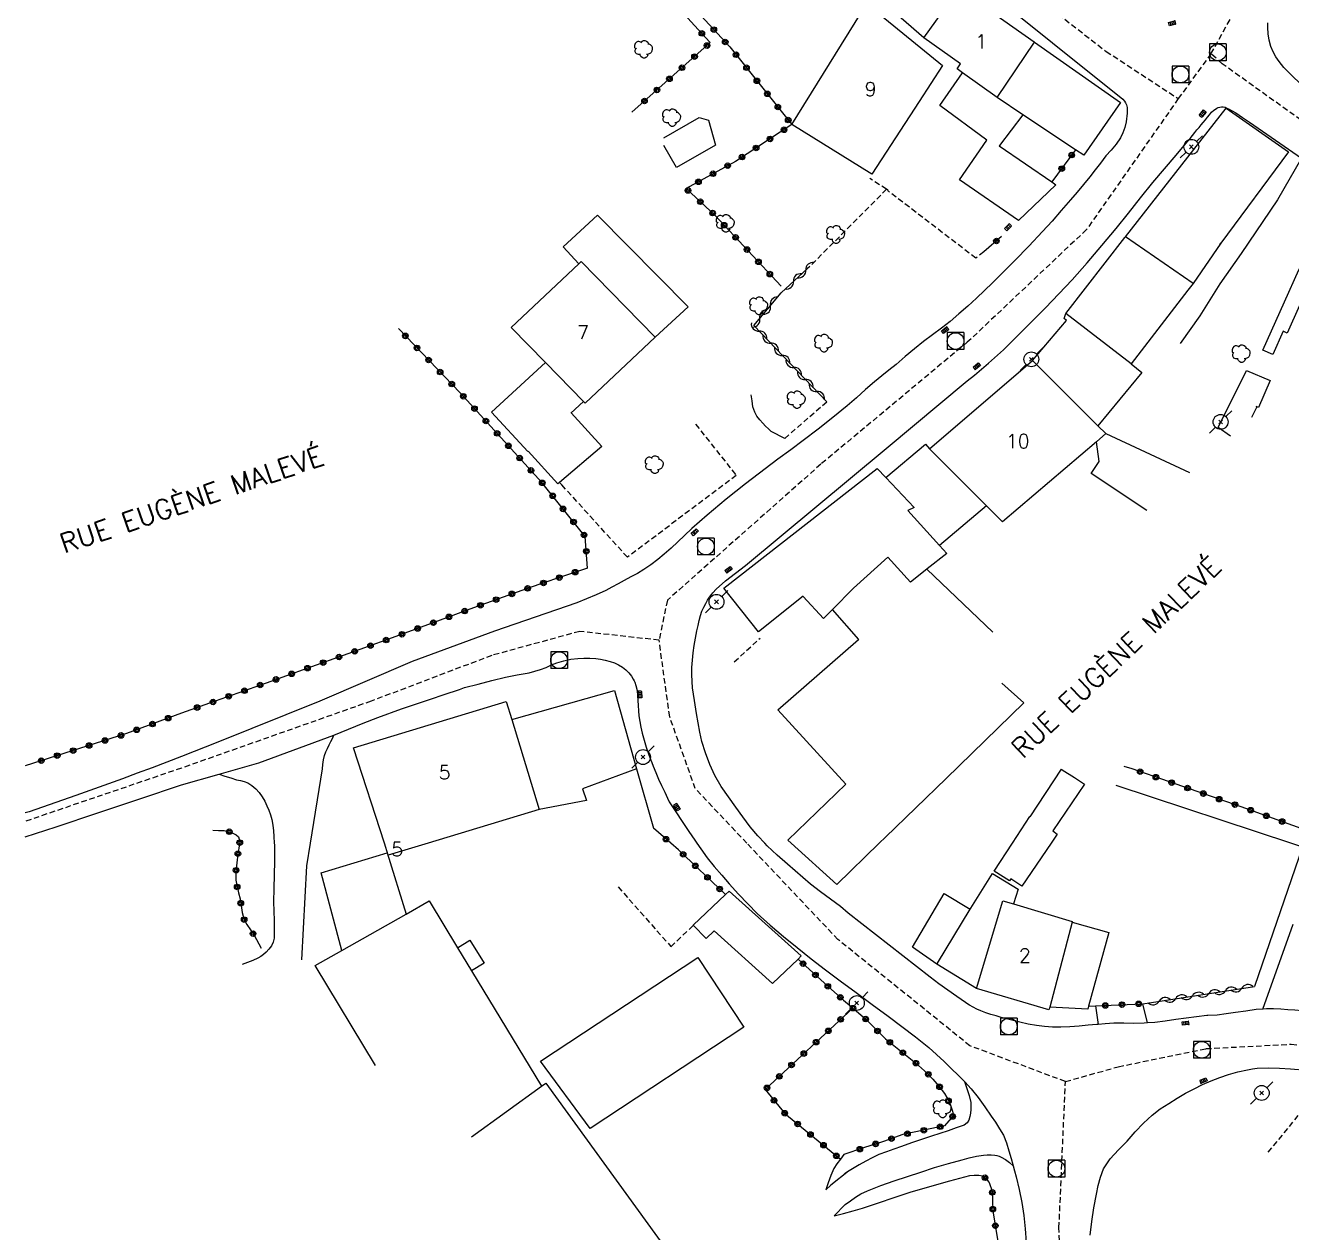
# Model space of a CAD drawing. Header units: millimetres. Extents: x 194000 to 195000, y 155999 to 157001.
# Drawn here: x 194000 to 194113.6, y 156136.1 to 156244.3 of the extents above; entities that cross this region are included whole.
import ezdxf
from ezdxf.enums import TextEntityAlignment as Align

# ---------------------------------------------------------------- set-up
doc = ezdxf.new("R2010")
doc.units = ezdxf.units.MM
doc.linetypes.add('DASHED', pattern=[0.75, 0.5, -0.25])
doc.layers.get('0').update_dxf_attribs({"linetype": 'CONTINUOUS'})
for name, color, linetype in [('W0001', 6, 'DASHED'), ('W0008', 7, 'CONTINUOUS'), ('W0014', 7, 'CONTINUOUS'), ('W0017', 7, 'CONTINUOUS'), ('W0101', 7, 'CONTINUOUS'), ('W0104', 1, 'CONTINUOUS'), ('W0112', 1, 'DASHED'), ('W0211', 2, 'CONTINUOUS'), ('W0214', 2, 'CONTINUOUS'), ('W0300', 7, 'CONTINUOUS'), ('W0303', 7, 'CONTINUOUS'), ('W0310', 3, 'CONTINUOUS'), ('W0322', 7, 'CONTINUOUS'), ('W0323', 7, 'CONTINUOUS'), ('W0401', 7, 'CONTINUOUS'), ('W0420', 7, 'CONTINUOUS'), ('W0473', 7, 'CONTINUOUS'), ('W0989', 7, 'CONTINUOUS'), ('W0991', 7, 'CONTINUOUS'), ('W1102', 7, 'CONTINUOUS')]:
    doc.layers.add(name, color=color, linetype=linetype)
doc.styles.get("Standard").update_dxf_attribs({"font": 'romans.shx', "width": 0.85})

# ---------------------------------------------------------------- blocks, each defined once
blk = doc.blocks.new('T300')
for p, q in [((-0.8, 0.51), (-0.86, 0.34)), ((-0.86, 0.34), (-0.86, 0.17)), ((-0.86, 0.17), (-0.74, 0.06)), ((-0.69, 0.63), (-0.8, 0.51)), ((-0.8, -0.06), (-0.74, 0.06)), ((-0.74, 0.06), (-0.69, 0.11)), ((-0.57, 0.69), (-0.69, 0.63)), ((-0.46, 0.69), (-0.57, 0.69)), ((-0.29, 0.63), (-0.46, 0.69)), ((-0.29, 0.63), (-0.17, 0.74)), ((-0.23, 0.57), (-0.29, 0.63)), ((-0.17, 0.74), (-0.06, 0.8)), ((-0.06, 0.8), (0.06, 0.8)), ((0.06, 0.8), (0.23, 0.74)), ((0.23, 0.74), (0.34, 0.63)), ((0.34, 0.63), (0.4, 0.51)), ((0.46, 0.46), (0.34, 0.46)), ((0.4, 0.51), (0.4, 0.46)), ((0.57, 0.4), (0.46, 0.46)), ((0.57, 0.4), (0.69, 0.29)), ((0.69, 0.29), (0.74, 0.17)), ((0.74, 0.06), (0.69, -0.17)), ((0.74, 0.17), (0.74, 0.06)), ((-0.8, -0.17), (-0.8, -0.06)), ((-0.8, -0.23), (-0.8, -0.17)), ((-0.74, -0.34), (-0.8, -0.23)), ((-0.69, -0.4), (-0.74, -0.34)), ((-0.51, -0.46), (-0.69, -0.4)), ((-0.4, -0.46), (-0.51, -0.46)), ((-0.4, -0.46), (-0.34, -0.46)), ((-0.34, -0.46), (-0.34, -0.4)), ((-0.34, -0.51), (-0.34, -0.46)), ((-0.29, -0.63), (-0.34, -0.51)), ((-0.17, -0.74), (-0.29, -0.63)), ((-0.06, -0.8), (-0.17, -0.74)), ((0.06, -0.8), (-0.06, -0.8)), ((0.17, -0.74), (0.06, -0.8)), ((0.23, -0.69), (0.17, -0.74)), ((0.29, -0.46), (0.23, -0.46)), ((0.29, -0.63), (0.23, -0.69)), ((0.46, -0.4), (0.29, -0.46)), ((0.34, -0.51), (0.29, -0.63)), ((0.34, -0.51), (0.34, -0.46)), ((0.57, -0.34), (0.46, -0.4)), ((0.63, -0.29), (0.57, -0.34)), ((0.69, -0.17), (0.63, -0.29))]:
    blk.add_line(p, q)
blk = doc.blocks.new('T473')
for p, q in [((-0.166667, 0.166667), (0.166667, -0.166667)), ((-0.166667, -0.166667), (0.166667, 0.166667)), ((0.500001, 0.500001), (1.000002, 1.000002)), ((-1.000002, -1.000002), (-0.500001, -0.500001))]:
    blk.add_line(p, q)
blk.add_ellipse((0, 0), major_axis=(0.471405, 0.471405), ratio=1, start_param=5.4977871438, end_param=11.780972451)
blk = doc.blocks.new('T420')
for p, q in [((0.75, 0.75), (-0.75, 0.75)), ((-0.75, 0.75), (-0.75, -0.75)), ((0.75, 0.75), (0.75, -0.75)), ((0.75, -0.75), (-0.75, -0.75))]:
    blk.add_line(p, q)
blk.add_ellipse((0, 0), major_axis=(-0.53, 0.53), ratio=1, start_param=3.926991, end_param=10.210176)
blk = doc.blocks.new('T401')
for p, q in [((-0.3, 0.3), (0, 0.3)), ((-0.3, -0.25), (-0.3, 0.3)), ((-0.3, 0.15), (0, 0.15)), ((-0.3, 0), (0, 0)), ((0, 0.3), (0, -0.25)), ((-0.3, -0.15), (0, -0.15)), ((-0.3, -0.25), (-0.3, -0.3)), ((-0.3, -0.3), (0, -0.3)), ((0, -0.3), (0, -0.25))]:
    blk.add_line(p, q)
blk = doc.blocks.new('t323o')
at = {"color": 0, "linetype": 'Continuous'}
for radius in [0.25, 0.15]:
    blk.add_circle((0, 0), radius, dxfattribs=at)
blk = doc.blocks.new('t310o')
at = {"color": 0, "linetype": 'Continuous'}
for centre, start, end in [((-0.5, 0.38), 216.8699, 323.1304), ((0.5, -0.37), 36.8699, 143.1303)]:
    blk.add_arc(centre, 0.625, start, end, dxfattribs=at)
blk = doc.blocks.new('t322o')
at = {"color": 0, "linetype": 'Continuous'}
for radius in [0.25, 0.15]:
    blk.add_circle((0, 0), radius, dxfattribs=at)

msp = doc.modelspace()

# ---------------------------------------------------------------- linework, layer by layer
at = {"layer": 'W0001'}
for points in [[(194021.01, 156365.52), (194020.35, 156362.06), (194022.81, 156350.9), (194027.01, 156335.43), (194030.83, 156322.14), (194034.38, 156309.88), (194038.14, 156300.55), (194043.2, 156292.06), (194054.34, 156279.97), (194066.5, 156268.47), (194082.54, 156253.13), (194096.92, 156241.99), (194103.39, 156237.75)], [(194106.32, 156241.78), (194108.34, 156245.4), (194114.25, 156256.45), (194122.99, 156273.07), (194127.87, 156282.46), (194138.67, 156301.85), (194147.39, 156318.11), (194154.8, 156330.7), (194158.92, 156341.14), (194161.85, 156346.82), (194165.23, 156355.08)], [(194106.32, 156241.78), (194103.39, 156237.75)], [(194149.47, 156213), (194139.92, 156219.13), (194125.38, 156227.98), (194107.33, 156240.87), (194106.32, 156241.78)], [(194103.39, 156237.75), (194095.16, 156226.01), (194084.47, 156215.91), (194071.33, 156204.97), (194057.57, 156192.78), (194056.83, 156189.2)], [(194056.83, 156189.2), (194049.71, 156189.99), (194041.83, 156187.83), (194031.01, 156183.73), (194014, 156177.73)], [(194064.7, 156171), (194060.08, 156175.89), (194057.78, 156182.34), (194056.83, 156189.2)], [(194014, 156177.73), (194000, 156172.96)], [(194093.27, 156149.63), (194084.71, 156152.83), (194072.86, 156162.37), (194064.7, 156171)], [(194093.27, 156149.63), (194098.01, 156150.96), (194105.87, 156152.58), (194113.51, 156152.98), (194128.87, 156151.52), (194140.27, 156151.05), (194149.58, 156153), (194156.36, 156155.97), (194161.4, 156159.36), (194167.26, 156163.93), (194167.28, 156164.01)], [(194093.47, 156119.17), (194093.28, 156122.61), (194092.69, 156136.51), (194093.27, 156149.63)]]:
    msp.add_lwpolyline(points, dxfattribs=at)
at = {"layer": 'W0008'}
for points in [[(194079.49, 156252.89), (194098.43, 156237.69)], [(194087.05, 156221.56), (194086.74, 156221.25), (194086.02, 156220.56), (194085.29, 156219.87), (194084.51, 156219.16), (194083.72, 156218.46), (194082.92, 156217.78), (194082.14, 156217.17), (194081.34, 156216.59), (194080.55, 156215.99), (194079.72, 156215.31), (194078.9, 156214.62), (194078.09, 156213.93), (194077.44, 156213.41), (194076.8, 156212.89), (194076.16, 156212.37), (194075.34, 156211.66), (194074.52, 156210.93), (194073.7, 156210.22), (194072.4, 156209.16), (194071.09, 156208.13), (194069.76, 156207.11), (194068.63, 156206.26), (194067.49, 156205.42), (194066.35, 156204.57), (194064.59, 156203.22), (194062.84, 156201.84), (194061.13, 156200.41), (194060.45, 156199.81), (194059.78, 156199.2), (194059.11, 156198.59), (194058.51, 156198.03), (194057.92, 156197.46), (194057.3, 156196.92), (194056.71, 156196.44), (194056.1, 156195.97), (194055.47, 156195.54), (194054.89, 156195.19), (194054.3, 156194.87), (194053.7, 156194.55), (194053.15, 156194.24), (194052.6, 156193.94), (194052.05, 156193.65), (194051.2, 156193.27), (194050.33, 156192.92), (194049.46, 156192.56), (194042.08, 156190), (194034.68, 156187.28), (194026.4, 156183.73), (194017.27, 156180.05), (194014, 156178.78)], [(194066.31, 156171), (194065.68, 156171.65), (194065, 156172.48), (194064.35, 156173.35), (194063.72, 156174.23), (194063.05, 156175.15), (194062.41, 156176.09), (194061.83, 156177.07), (194061.38, 156178.06), (194060.99, 156179.09), (194060.67, 156180.13), (194060.47, 156180.96), (194060.32, 156181.8), (194060.18, 156182.64), (194060, 156183.79), (194059.84, 156184.94), (194059.77, 156186.09), (194059.78, 156186.75), (194059.82, 156187.4), (194059.88, 156188.06), (194059.98, 156188.72), (194060.1, 156189.39), (194060.23, 156190.05), (194060.32, 156190.51), (194060.41, 156190.97), (194060.53, 156191.42), (194060.67, 156191.79), (194060.83, 156192.15), (194061.01, 156192.5), (194061.18, 156192.78), (194061.36, 156193.05), (194061.55, 156193.33)], [(194039.39, 156184.95), (194040.61, 156185.26), (194041.83, 156185.58), (194043.06, 156185.88), (194044.11, 156186.09), (194045.17, 156186.28), (194046.2, 156186.56), (194046.69, 156186.76), (194047.17, 156186.98), (194047.67, 156187.17), (194048.28, 156187.35), (194048.91, 156187.49), (194049.54, 156187.57), (194050.07, 156187.6), (194050.61, 156187.59), (194051.15, 156187.55), (194051.58, 156187.49), (194052.01, 156187.42), (194052.43, 156187.3), (194052.82, 156187.16), (194053.2, 156186.98), (194053.55, 156186.77), (194053.85, 156186.54), (194054.12, 156186.27), (194054.35, 156185.98), (194054.51, 156185.71), (194054.59, 156185.55)], [(194027.67, 156180.67), (194028.98, 156181.21), (194030.3, 156181.75), (194031.61, 156182.27), (194033.73, 156183.04), (194035.87, 156183.77), (194038.01, 156184.48), (194038.47, 156184.64), (194038.93, 156184.79), (194039.39, 156184.95)], [(194014, 156176.24), (194017.37, 156177.19), (194020.94, 156178.2), (194027.67, 156180.67)], [(194014, 156178.78), (194012.69, 156178.27), (194011.37, 156177.76), (194010.04, 156177.27), (194008.72, 156176.78), (194004.53, 156175.28), (194000.33, 156173.82), (194000, 156173.71)], [(194056.17, 156178.22), (194056.3, 156177.9), (194056.53, 156177.35), (194056.79, 156176.75), (194057.06, 156176.16), (194057.34, 156175.57), (194057.58, 156175.05), (194057.74, 156174.7)], [(194000, 156171.56), (194002.76, 156172.48), (194006.51, 156173.73), (194010.26, 156174.98), (194014, 156176.24)], [(194057.74, 156174.7), (194058.32, 156173.82), (194058.91, 156172.94), (194059.5, 156172.06), (194060.03, 156171.26), (194060.21, 156171)], [(194060.21, 156171), (194060.58, 156170.48), (194061.14, 156169.7), (194061.78, 156168.9), (194062.45, 156168.12), (194063.12, 156167.35), (194063.94, 156166.44), (194064.78, 156165.56), (194065.64, 156164.7), (194066.79, 156163.64), (194067.98, 156162.63), (194069.2, 156161.64), (194070.47, 156160.64), (194071.76, 156159.65), (194073.06, 156158.67), (194074.49, 156157.61), (194075.94, 156156.55), (194077.37, 156155.48), (194078.6, 156154.56), (194079.82, 156153.64), (194081.01, 156152.67), (194081.7, 156152.05), (194082.39, 156151.42), (194083.06, 156150.78), (194083.66, 156150.19), (194084.23, 156149.62), (194084.25, 156149.59), (194084.82, 156148.97), (194085.45, 156148.19), (194086.03, 156147.37), (194086.6, 156146.54), (194086.99, 156145.98), (194087.37, 156145.4), (194087.7, 156144.81), (194087.97, 156144.13), (194088.19, 156143.43), (194088.39, 156142.73), (194088.56, 156142.18), (194088.59, 156142.07), (194088.71, 156141.64), (194088.85, 156141.09), (194089.12, 156139.94), (194089.36, 156138.79), (194089.54, 156137.62), (194089.67, 156136.43), (194089.76, 156135.24)], [(194081.13, 156158.98), (194073.79, 156164.74), (194073.1, 156165.31), (194072.2, 156165.98), (194071.3, 156166.64), (194070.42, 156167.33), (194069.71, 156167.91), (194069.02, 156168.51), (194068.34, 156169.12), (194067.42, 156169.94), (194066.53, 156170.77), (194066.31, 156171)], [(194084.44, 156156.63), (194084.3, 156156.72), (194083.92, 156156.99), (194083.54, 156157.25), (194082.73, 156157.82), (194081.93, 156158.4), (194081.13, 156158.98)], [(194095.49, 156135.87), (194095.64, 156137.09), (194095.81, 156138.32), (194096.04, 156139.52), (194096.2, 156140.3), (194096.4, 156141.06), (194096.68, 156141.79), (194097.27, 156142.69), (194098.03, 156143.51), (194098.81, 156144.3), (194099.53, 156145.11), (194100.26, 156145.9), (194101.05, 156146.63), (194101.77, 156147.17), (194102.53, 156147.67), (194103.3, 156148.14), (194104.04, 156148.58), (194104.8, 156148.99), (194105.57, 156149.37), (194106.33, 156149.7), (194107.11, 156150), (194107.89, 156150.26), (194108.74, 156150.49), (194109.6, 156150.69), (194110.05, 156150.76)]]:
    msp.add_lwpolyline(points, dxfattribs=at)
at = {"layer": 'W0014'}
for points in [[(194127.04, 156230.03), (194123.74, 156232.17), (194122.69, 156232.86), (194121.63, 156233.54), (194120.59, 156234.25), (194119.58, 156234.96), (194118.58, 156235.68), (194117.6, 156236.43), (194116.77, 156237.08), (194115.96, 156237.75), (194115.15, 156238.42), (194115, 156238.53), (194114.4, 156239.05), (194113.82, 156239.59), (194113.32, 156240.06), (194112.84, 156240.55), (194112.42, 156241.08), (194112.14, 156241.51), (194111.9, 156241.96), (194111.7, 156242.42), (194111.54, 156242.98), (194111.45, 156243.56), (194111.41, 156244.14), (194111.41, 156244.56)], [(194098.43, 156237.69), (194098.55, 156237.52), (194098.66, 156237.36), (194098.74, 156237.19), (194098.79, 156236.95), (194098.79, 156236.7), (194098.79, 156236.45), (194098.77, 156236.19), (194098.74, 156235.93), (194098.7, 156235.67), (194098.58, 156235.17), (194098.42, 156234.69), (194098.2, 156234.23), (194097.82, 156233.66), (194097.36, 156233.13), (194096.9, 156232.61), (194096.41, 156231.98), (194095.93, 156231.36), (194095.45, 156230.74), (194094.88, 156230.05), (194094.31, 156229.37), (194093.73, 156228.69), (194092.9, 156227.73), (194092.07, 156226.78), (194091.22, 156225.84), (194089.99, 156224.52), (194088.74, 156223.23), (194087.46, 156221.96), (194087.05, 156221.56)], [(194064.58, 156195.89), (194077.2, 156206.38), (194084.45, 156212.44), (194085.1, 156212.97), (194085.74, 156213.5), (194086.38, 156214.04), (194087.7, 156215.24), (194088.98, 156216.49), (194090.25, 156217.76), (194091.48, 156218.99), (194092.68, 156220.24), (194093.86, 156221.52), (194095.21, 156223.03), (194096.53, 156224.57), (194097.83, 156226.12), (194098.93, 156227.48), (194100.01, 156228.86), (194101.1, 156230.23), (194102.14, 156231.46), (194103.19, 156232.68), (194104.22, 156233.91), (194104.44, 156234.18), (194104.65, 156234.44), (194104.87, 156234.71), (194105.06, 156234.94), (194105.25, 156235.16), (194105.44, 156235.39), (194105.63, 156235.62), (194105.82, 156235.86), (194106.01, 156236.09), (194106.19, 156236.31), (194106.38, 156236.53), (194106.59, 156236.73), (194106.71, 156236.82), (194106.83, 156236.9), (194106.97, 156236.96), (194107.12, 156237), (194107.27, 156237.03), (194107.42, 156237.02), (194107.59, 156236.98), (194107.74, 156236.9), (194107.9, 156236.83), (194108.55, 156236.47), (194109.16, 156236.06), (194109.78, 156235.65)], [(194109.78, 156235.65), (194114.43, 156232.41), (194115.88, 156231.4)], [(194061.55, 156193.33), (194061.64, 156193.43), (194061.96, 156193.76), (194062.8, 156194.51), (194063.69, 156195.2), (194064.58, 156195.89)], [(194054.59, 156185.55), (194054.65, 156185.43), (194054.76, 156185.14), (194054.86, 156184.7), (194054.89, 156184.24), (194054.92, 156183.78), (194054.95, 156183.33), (194054.97, 156182.88), (194055.01, 156182.43), (194055.09, 156181.91), (194055.19, 156181.39), (194055.31, 156180.87), (194055.48, 156180.24), (194055.67, 156179.62), (194055.87, 156179.01), (194056.08, 156178.45), (194056.17, 156178.22)], [(194054.79, 156177.68), (194056.32, 156172.35)], [(194105.95, 156155.55), (194105.02, 156155.42), (194104.09, 156155.3), (194103.16, 156155.18), (194102.22, 156155.05), (194101.27, 156154.93), (194100.62, 156154.88), (194100.32, 156154.85), (194099.41, 156154.84), (194098.51, 156154.86), (194097.6, 156154.86), (194096.84, 156154.81), (194096.2, 156154.75), (194096.08, 156154.74), (194095.31, 156154.67), (194094.49, 156154.6), (194093.67, 156154.53), (194092.85, 156154.5), (194092.12, 156154.52), (194091.39, 156154.58), (194090.67, 156154.66), (194089.92, 156154.78), (194089.18, 156154.94), (194088.45, 156155.12), (194087.98, 156155.24), (194087.52, 156155.38), (194087.07, 156155.51), (194086.59, 156155.65), (194086.12, 156155.8), (194085.67, 156155.98), (194085.33, 156156.13), (194085, 156156.3), (194084.68, 156156.48), (194084.44, 156156.63)], [(194119.72, 156155.41), (194118.8, 156155.51), (194117.87, 156155.6), (194116.94, 156155.7), (194116.34, 156155.77), (194115.73, 156155.85), (194115.12, 156155.91), (194114.48, 156155.97), (194113.84, 156156.02), (194113.2, 156156.07), (194112.57, 156156.11), (194111.94, 156156.14), (194111.31, 156156.14), (194110.96, 156156.12), (194110.37, 156156.08), (194109.44, 156155.95), (194108.51, 156155.83), (194107.68, 156155.7), (194106.86, 156155.57), (194106.03, 156155.54), (194106, 156155.54), (194105.98, 156155.54), (194105.95, 156155.55)], [(194110.05, 156150.76), (194110.47, 156150.82), (194111.46, 156150.86), (194112.46, 156150.83), (194113.46, 156150.77), (194114.92, 156150.66), (194116.39, 156150.5), (194117.85, 156150.34)]]:
    msp.add_lwpolyline(points, dxfattribs=at)
at = {"layer": 'W0017'}
for points in [[(194114.43, 156232.41), (194112.29, 156228.69), (194109.03, 156223.87), (194107.12, 156221.15), (194105.31, 156218.27), (194103.57, 156215.8)], [(194068.1, 156207.29), (194066.89, 156207.91), (194066.63, 156208.15), (194066.37, 156208.39), (194066.12, 156208.65), (194065.86, 156208.96), (194065.61, 156209.29), (194065.41, 156209.63), (194065.25, 156210.13), (194065.17, 156210.66), (194065.09, 156211.19)], [(194025.58, 156171), (194026.65, 156177.66), (194026.69, 156178.06), (194026.73, 156178.46), (194026.82, 156178.85), (194026.94, 156179.18), (194027.1, 156179.5), (194027.26, 156179.83), (194027.4, 156180.11), (194027.54, 156180.39), (194027.67, 156180.67)], [(194017.37, 156177.19), (194017.89, 156177.02), (194018.42, 156176.85), (194018.94, 156176.69), (194019.28, 156176.61), (194019.63, 156176.52), (194019.95, 156176.4), (194020.32, 156176.17), (194020.66, 156175.87), (194020.96, 156175.55), (194021.23, 156175.17), (194021.47, 156174.77), (194021.67, 156174.35), (194021.84, 156173.95), (194021.98, 156173.53), (194022.1, 156173.11), (194022.19, 156172.61), (194022.24, 156172.1), (194022.29, 156171.59), (194022.32, 156171)], [(194022.32, 156171), (194022.33, 156170.86), (194022.34, 156170.13), (194022.34, 156169.39), (194022.32, 156168.17), (194022.28, 156166.95), (194022.26, 156165.73), (194022.28, 156164.9), (194022.32, 156164.08), (194022.32, 156163.26), (194022.32, 156162.88), (194022.31, 156162.49), (194022.23, 156162.13), (194022.07, 156161.81), (194021.84, 156161.5), (194021.59, 156161.23), (194021.36, 156161.03), (194021.11, 156160.85), (194020.85, 156160.69), (194020.4, 156160.47), (194019.92, 156160.3), (194019.44, 156160.12)], [(194024.8, 156160.54), (194025.25, 156168.97), (194025.58, 156171)], [(194110.96, 156156.12), (194113.69, 156163.75)], [(194095.97, 156156.41), (194096.2, 156154.75)], [(194100.62, 156154.88), (194100.2, 156156.61)], [(194084.23, 156149.62), (194084.44, 156149), (194084.65, 156148.37), (194084.78, 156147.74), (194084.79, 156147.43), (194084.79, 156147.12), (194084.76, 156146.81), (194084.7, 156146.49), (194084.6, 156146.18), (194084.45, 156145.93), (194084.18, 156145.73), (194083.83, 156145.59), (194083.48, 156145.47), (194082.75, 156145.2), (194082.01, 156144.97), (194081.27, 156144.73), (194080.37, 156144.43), (194079.47, 156144.13), (194078.58, 156143.81), (194077.89, 156143.58), (194077.21, 156143.34), (194076.55, 156143.08), (194075.95, 156142.79), (194075.36, 156142.48), (194074.78, 156142.16), (194074.33, 156141.9), (194073.89, 156141.64), (194073.81, 156141.59), (194073.46, 156141.37)], [(194073.52, 156138.6), (194073.98, 156138.93), (194074.45, 156139.25), (194074.93, 156139.55), (194075.51, 156139.83), (194076.11, 156140.08), (194076.71, 156140.31), (194077.9, 156140.74), (194079.1, 156141.13), (194080.31, 156141.51), (194081.54, 156141.91), (194082.78, 156142.29), (194084.02, 156142.62), (194084.65, 156142.78), (194085.29, 156142.93), (194085.92, 156143.02), (194086.26, 156143.05), (194086.6, 156143.06), (194086.93, 156143.03), (194087.12, 156142.99), (194087.32, 156142.93), (194087.51, 156142.86), (194087.89, 156142.64), (194088.24, 156142.36), (194088.59, 156142.07)], [(194073.81, 156141.59), (194072.24, 156140.33), (194071.78, 156139.91)]]:
    msp.add_lwpolyline(points, dxfattribs=at)
at = {"layer": 'W0101'}
for points in [[(194087.14, 156237.86), (194084.03, 156240.07), (194083.55, 156240.41), (194083.87, 156240.86), (194080.58, 156243.21), (194083.94, 156247.91)], [(194083.94, 156247.91), (194086.64, 156245.53), (194090.47, 156242.84)], [(194087.14, 156237.86), (194090.49, 156242.82)], [(194090.32, 156214.28), (194096.18, 156208.43), (194096.89, 156207.72), (194096.04, 156206.99), (194087.63, 156199.8), (194086.19, 156201.23), (194081.08, 156206.34)], [(194081.08, 156206.34), (194090.32, 156214.28)], [(194032.2, 156171), (194029.42, 156179.54), (194043.13, 156183.7), (194043.62, 156182.1), (194046.07, 156174.02), (194036.12, 156171)], [(194036.12, 156171), (194032.55, 156169.92), (194032.2, 156171)], [(194085.29, 156157.97), (194087.64, 156165.84), (194088.6, 156165.55), (194093.88, 156163.98), (194093.86, 156163.91), (194091.86, 156156.31), (194091.79, 156156.05)], [(194091.79, 156156.05), (194085.29, 156157.97)]]:
    msp.add_lwpolyline(points, dxfattribs=at)
for points in [[(194068.74, 156235.42), (194074.95, 156245.44), (194075.45, 156246.24), (194082.24, 156240.73), (194080.16, 156237.49), (194080.16, 156237.48), (194075.92, 156230.97)], [(194056.49, 156216.36), (194050.21, 156210.46), (194050.05, 156210.61), (194046.64, 156214.09), (194043.56, 156217.24), (194049.63, 156222.95), (194049.84, 156223.14)]]:
    msp.add_lwpolyline(points, close=True, dxfattribs=at)
at = {"layer": 'W0104'}
for points in [[(194080.58, 156243.21), (194076.95, 156246.33), (194080.49, 156250.87), (194083.94, 156247.91)], [(194090.47, 156242.84), (194090.49, 156242.82), (194098.21, 156237.41), (194094.91, 156232.67)], [(194089.45, 156236.31), (194087.37, 156233.54), (194087.34, 156233.52), (194092.05, 156230.28), (194092.42, 156230.02), (194089.07, 156226.83), (194083.76, 156230.48), (194086.21, 156234.04), (194082.02, 156237.15), (194084.03, 156240.07)], [(194094.91, 156232.67), (194094.18, 156233.15), (194089.45, 156236.31), (194087.14, 156237.86), (194087.14, 156237.86)], [(194093.29, 156218.49), (194098.6, 156225.29), (194098.6, 156225.29), (194098.66, 156225.37), (194107.67, 156236.91), (194113.28, 156232.99)], [(194057.25, 156234.23), (194060.43, 156236.07), (194061.25, 156235.81), (194061.88, 156233.59), (194058.4, 156231.58), (194057.26, 156233.55)], [(194113.28, 156232.99), (194107.2, 156224.8), (194107.12, 156224.68), (194107.2, 156224.8), (194104.73, 156221.18), (194104.72, 156221.19), (194104.25, 156220.58), (194099.17, 156213.97), (194093.29, 156218.49)], [(194049.63, 156222.95), (194048.23, 156224.46), (194051.3, 156227.29), (194059.43, 156219.08), (194056.49, 156216.36)], [(194090.32, 156214.28), (194093.35, 156217.86), (194093.14, 156218.04), (194093.29, 156218.49)], [(194050.05, 156210.61), (194048.91, 156209.56), (194048.94, 156209.58), (194051.71, 156206.57), (194047.9, 156203.35), (194047.76, 156203.23), (194045.09, 156206.14), (194045.05, 156206.11), (194041.79, 156209.64), (194046.28, 156213.78)], [(194046.28, 156213.78), (194046.64, 156214.09)], [(194099.17, 156213.97), (194100.11, 156213.19), (194096.18, 156208.43)], [(194108.07, 156207.48), (194106.96, 156208.27), (194109.51, 156213.39)], [(194109.51, 156213.39), (194111.62, 156212.48), (194110.58, 156210.06), (194110.37, 156210.15), (194110.43, 156210.12), (194109.95, 156209.15)], [(194077.17, 156203.77), (194080.71, 156206.77), (194081.08, 156206.34)], [(194100.57, 156200.82), (194095.59, 156204.14), (194096.3, 156205.21), (194096.04, 156206.99)], [(194096.89, 156207.72), (194104.4, 156204.22)], [(194076.39, 156204.59), (194077.17, 156203.77), (194079.69, 156201.1), (194079.13, 156200.82), (194081.98, 156197.68), (194082.62, 156196.98), (194080.88, 156195.61), (194080.85, 156195.58), (194079.37, 156194.41), (194077.34, 156196.65), (194074.27, 156193.86), (194072.38, 156191.96), (194071.57, 156191.13), (194069.75, 156193.13), (194069.75, 156193.14), (194065.73, 156189.96), (194062.65, 156193.86)], [(194062.65, 156193.86), (194076.39, 156204.59)], [(194086.19, 156201.23), (194081.98, 156197.68)], [(194080.85, 156195.58), (194086.75, 156189.93), (194086.75, 156189.93), (194086.75, 156189.93)], [(194068.67, 156171), (194068.39, 156171.26), (194073.57, 156176.28), (194067.47, 156182.96), (194074.7, 156189.27), (194074.73, 156189.27), (194072.38, 156191.96)], [(194087.56, 156185.35), (194089.53, 156183.57), (194082.56, 156176.81), (194077.12, 156171.53), (194076.57, 156171)], [(194043.62, 156182.1), (194052.82, 156184.69), (194054.79, 156177.68), (194049.95, 156175.86), (194050.33, 156174.84), (194046.07, 156174.02)], [(194088.51, 156171), (194090.07, 156173.39), (194090.12, 156173.35), (194092.91, 156177.64), (194092.98, 156177.59), (194094.09, 156176.88), (194094.99, 156176.29), (194092.13, 156172.1), (194092.54, 156171.82), (194091.98, 156171)], [(194076.57, 156171), (194072.76, 156167.3), (194068.67, 156171)], [(194091.98, 156171), (194089.35, 156167.15), (194088.36, 156167.79), (194088.24, 156167.61), (194086.88, 156168.49), (194088.51, 156171)], [(194028.39, 156161.39), (194026.54, 156168.34), (194032.45, 156170.15), (194034.14, 156164.65)], [(194085.29, 156157.97), (194081.73, 156160.15), (194081.79, 156160.25), (194084.74, 156165.09), (194084.8, 156165.18), (194084.8, 156165.17), (194086.74, 156168.28), (194089.04, 156166.87), (194088.6, 156165.55)], [(194081.73, 156160.15), (194079.54, 156161.69), (194082.39, 156166.48), (194084.74, 156165.09)], [(194031.41, 156151.06), (194025.98, 156160.03), (194028.39, 156161.39), (194034.14, 156164.65), (194036.22, 156165.83), (194038.76, 156161.63), (194040.02, 156159.56), (194046.28, 156149.21)], [(194093.86, 156163.91), (194097.16, 156163), (194095.34, 156156.38), (194095.27, 156156.11), (194091.86, 156156.31)], [(194038.76, 156161.63), (194039.85, 156162.3), (194041.13, 156160.25), (194040.02, 156159.56)], [(194040.01, 156144.66), (194046.28, 156149.21), (194046.67, 156149.49), (194059.3, 156132.09), (194050.1, 156125.41)]]:
    msp.add_lwpolyline(points, dxfattribs=at)
for points in [[(194110.97, 156215.21), (194112.92, 156219.53), (194114.2, 156222.39), (194115.16, 156224.14), (194116.37, 156226.84), (194117.48, 156229.31), (194118.83, 156228.6), (194116.55, 156223.51), (194116.23, 156223.66), (194115.82, 156222.89), (194115.35, 156221.87), (194115.6, 156221.74), (194114.27, 156219.21), (194113.16, 156216.73), (194112.8, 156216.89), (194111.87, 156214.81)], [(194063.12, 156166.7), (194069.58, 156160.89), (194069.29, 156160.61), (194067, 156158.43), (194061.78, 156163.14), (194061.05, 156162.44), (194059.9, 156163.64), (194062.79, 156166.39)], [(194046.2, 156151.45), (194060.3, 156160.76), (194064.42, 156154.51), (194050.66, 156145.43)]]:
    msp.add_lwpolyline(points, close=True, dxfattribs=at)
at = {"layer": 'W0112'}
for points in [[(194077.23, 156229.62), (194070.15, 156222.52)], [(194085.95, 156224.01), (194085.23, 156223.45), (194077.41, 156229.44), (194077.33, 156229.55), (194077.23, 156229.62), (194075.73, 156230.6)], [(194068.1, 156207.29), (194071.86, 156210.57)], [(194060.1, 156208.57), (194063.75, 156203.97), (194053.99, 156196.64), (194048.11, 156203.12), (194047.9, 156203.35)], [(194063.57, 156187.26), (194065.89, 156189.38)], [(194053.16, 156167.08), (194057.89, 156161.73), (194057.89, 156161.71), (194059.9, 156163.64)], [(194137.79, 156146.62), (194115.54, 156148.32), (194111.29, 156143.12)]]:
    msp.add_lwpolyline(points, dxfattribs=at)
at = {"layer": 'W0211'}
for points in [[(194073.4, 156143.1), (194073.09, 156142.68), (194072.78, 156142.26), (194072.5, 156141.82), (194072.22, 156141.2), (194072, 156140.56), (194071.78, 156139.91)], [(194072.52, 156137.58), (194073.38, 156137.81), (194074.22, 156138.05), (194075.07, 156138.29), (194076.5, 156138.75), (194077.91, 156139.23), (194079.34, 156139.7), (194081.12, 156140.23), (194082.91, 156140.72), (194084.7, 156141.22)]]:
    msp.add_lwpolyline(points, dxfattribs=at)
at = {"layer": 'W0214'}
msp.add_lwpolyline([(194072.52, 156137.58), (194073.52, 156138.6)], dxfattribs=at)
at = {"layer": 'W0303'}
for points in [[(194097.79, 156176.21), (194113.53, 156171)], [(194113.53, 156171), (194114.52, 156170.67), (194110.21, 156158.16)]]:
    msp.add_lwpolyline(points, dxfattribs=at)
at = {"layer": 'W0310'}
for points in [[(194067.78, 156220.34), (194070.15, 156222.52)], [(194071.86, 156210.57), (194065.33, 156217.41), (194067.78, 156220.34)], [(194100.2, 156156.61), (194110.21, 156158.16)]]:
    msp.add_lwpolyline(points, dxfattribs=at)
at = {"layer": 'W0322'}
for points in [[(194050.41, 156195.67), (194048.27, 156194.95), (194046.13, 156194.22), (194044, 156193.48), (194040.18, 156192.11), (194036.38, 156190.69), (194032.58, 156189.29), (194028.92, 156187.97), (194025.25, 156186.67), (194021.59, 156185.36), (194019.06, 156184.46), (194016.53, 156183.56), (194014, 156182.65)], [(194014, 156182.65), (194009.07, 156180.82), (194000, 156177.94)], [(194016.8, 156172.18), (194017.31, 156172.15), (194017.82, 156172.13), (194018.3, 156172.03), (194018.61, 156171.91), (194018.91, 156171.75), (194019.13, 156171.56), (194019.24, 156171.11), (194019.22, 156171)], [(194019.22, 156171), (194019.14, 156170.56), (194019.05, 156170.01), (194018.97, 156169.23), (194018.89, 156168.44), (194018.89, 156167.67), (194018.99, 156167.11), (194019.13, 156166.56), (194019.26, 156166.01), (194019.35, 156165.4), (194019.43, 156164.8), (194019.58, 156164.23), (194019.85, 156163.72), (194020.19, 156163.24), (194020.51, 156162.76), (194020.73, 156162.37), (194020.94, 156161.98), (194021.15, 156161.58)], [(194069.29, 156160.61), (194070.64, 156159.37), (194072, 156158.14), (194073.37, 156156.92), (194074.04, 156156.36), (194074.2, 156156.22), (194074.71, 156155.8), (194075.36, 156155.23), (194075.96, 156154.64), (194076.54, 156154.05), (194077.14, 156153.46), (194078.02, 156152.73), (194078.93, 156152.03), (194079.82, 156151.31), (194080.36, 156150.84), (194080.9, 156150.36), (194081.39, 156149.85), (194081.93, 156149.21), (194082.43, 156148.55), (194082.83, 156147.83), (194083, 156147.41), (194083.15, 156146.98), (194083.22, 156146.58), (194082.41, 156145.67), (194080.56, 156145.26), (194078.7, 156144.87), (194076.94, 156144.26), (194075.17, 156143.68), (194073.4, 156143.1)], [(194084.7, 156141.22), (194085.09, 156141.24), (194085.49, 156141.25), (194085.84, 156141.17), (194086.06, 156141.01), (194086.26, 156140.79), (194086.43, 156140.57), (194086.7, 156139.8), (194086.73, 156138.93), (194086.77, 156138.05), (194087.04, 156136.39), (194087.31, 156134.74), (194087.53, 156133.07), (194087.65, 156131.78), (194087.73, 156130.48), (194087.76, 156129.18), (194087.74, 156127.57), (194087.64, 156125.96), (194087.36, 156124.39), (194087.1, 156123.56), (194086.8, 156122.75), (194086.49, 156121.93)]]:
    msp.add_lwpolyline(points, dxfattribs=at)
at = {"layer": 'W0323'}
for points in [[(194049.38, 156275.12), (194045.6, 156270.17), (194045.13, 156269.56), (194041.52, 156265.31), (194048.81, 156257.86), (194057.26, 156248.81), (194063.17, 156242.39), (194068.74, 156235.42)], [(194035.4, 156268.52), (194039.54, 156269.06), (194041.02, 156264.73), (194046.46, 156258.79), (194051.85, 156252.97), (194057.15, 156247.47), (194061, 156243.22), (194061.41, 156242.77), (194054.4, 156236.54)], [(194068.74, 156235.42), (194063.68, 156232.12), (194059.25, 156229.68), (194061.86, 156227.28), (194067.79, 156220.93)], [(194094.18, 156233.15), (194092.05, 156230.28)], [(194087.55, 156225.39), (194085.95, 156224.01)], [(194050.41, 156195.67), (194050.21, 156198.49), (194046.32, 156203.34), (194039, 156211.37), (194033.45, 156217.13)], [(194116.13, 156171.7), (194109.03, 156174.27), (194099.24, 156177.67), (194098.54, 156177.87)], [(194057.88, 156171), (194056.32, 156172.35)], [(194062.79, 156166.39), (194058.57, 156170.4), (194057.88, 156171)], [(194074.2, 156156.22), (194066.33, 156148.91), (194068.11, 156146.77), (194073.09, 156142.68)], [(194095.34, 156156.38), (194095.97, 156156.41), (194100.2, 156156.61)]]:
    msp.add_lwpolyline(points, dxfattribs=at)
at = {"layer": 'W1102'}
msp.add_lwpolyline([(194104.73, 156221.18), (194098.66, 156225.37)], dxfattribs=at)

# ---------------------------------------------------------------- block references
at = {"layer": 'W0300'}
for p in [(194055.48, 156242.17), (194058.01, 156236.05), (194082.26, 156147.19)]:
    msp.add_blockref('T300', p, dxfattribs=at)
at = {"layer": 'W0300', "rotation": 359.9999899820874}
for p in [(194062.82, 156226.57), (194072.71, 156225.57), (194065.8, 156219.17), (194071.62, 156215.83), (194109.07, 156214.89), (194069.19, 156210.76), (194056.45, 156204.93)]:
    msp.add_blockref('T300', p, dxfattribs=at)
at = {"layer": 'W0310'}
for p, rotation in [((194069.99, 156222.37), 42.55531798297215), ((194068.88, 156221.36), 42.55531798297215), ((194066.82, 156219.19), 50.16368876987983), ((194065.86, 156218.04), 50.16368876987983), ((194065.8, 156216.92), 133.6375001261257), ((194066.84, 156215.83), 133.6375001261257), ((194067.87, 156214.74), 133.6375001261257), ((194068.91, 156213.66), 133.6375001261257), ((194069.94, 156212.57), 133.6375001261257), ((194070.98, 156211.49), 133.6375001261257), ((194107.61, 156157.76), 8.787026976333705), ((194109.09, 156157.99), 8.787026976333705), ((194101.68, 156156.84), 8.787026976333705), ((194103.16, 156157.07), 8.787026976333705), ((194104.65, 156157.3), 8.787026976333705), ((194106.13, 156157.53), 8.787026976333705)]:
    msp.add_blockref('t310o', p, dxfattribs=dict(at, rotation=rotation))
at = {"layer": 'W0322'}
for p, rotation in [((194049.3, 156195.3), 198.7559302239468), ((194046.46, 156194.33), 198.7477744139466), ((194047.88, 156194.81), 198.7477744139466), ((194042.22, 156192.84), 199.8334370427285), ((194043.63, 156193.35), 199.8334370427285), ((194045.04, 156193.84), 199.0768914792922), ((194039.4, 156191.81), 200.4006470410356), ((194040.81, 156192.33), 199.8334370427285), ((194036.59, 156190.77), 200.4006470410356), ((194037.99, 156191.29), 200.4006470410356), ((194033.77, 156189.73), 200.2220688710617), ((194035.18, 156190.25), 200.2220688710617), ((194030.95, 156188.71), 199.7717164424386), ((194032.36, 156189.21), 199.7717164424386), ((194026.71, 156187.19), 199.6181541551159), ((194028.13, 156187.69), 199.6181541551159), ((194029.54, 156188.2), 199.7717164424386), ((194023.89, 156186.18), 199.5993368629088), ((194025.3, 156186.69), 199.6181541551159), ((194021.06, 156185.18), 199.6495183712042), ((194022.48, 156185.68), 199.5993368629088), ((194018.24, 156184.17), 199.6696096000214), ((194019.65, 156184.67), 199.6495183712042), ((194015.41, 156183.16), 199.6495183712042), ((194016.83, 156183.66), 199.6696096000214), ((194011.4, 156181.68), 200.4189921608932), ((194012.81, 156182.21), 200.4189921608932), ((194008.58, 156180.66), 197.5754395482237), ((194009.99, 156181.16), 200.4189921608932), ((194004.29, 156179.3), 197.5754395482237), ((194005.72, 156179.76), 197.5754395482237), ((194007.15, 156180.21), 197.5754395482237), ((194001.43, 156178.4), 197.5754395482237), ((194002.86, 156178.85), 197.5754395482237), ((194018.29, 156172.03), 347.9861120001738), ((194019.23, 156171.05), 260.1341930471247), ((194019.06, 156170.06), 260.1516839431098), ((194018.9, 156168.57), 264.0863597655227), ((194019, 156167.08), 284.2067661187647), ((194019.32, 156165.62), 278.1434486786828), ((194019.62, 156164.15), 298.0430350108745), ((194020.42, 156162.89), 303.7716079548157), ((194069.74, 156160.2), 317.6276193949168), ((194070.85, 156159.19), 317.6486488871068), ((194071.96, 156158.17), 317.6486488871068), ((194073.08, 156157.18), 318.4234945857762), ((194074.22, 156156.21), 320.2615854863573), ((194075.36, 156155.23), 318.7768818624787), ((194076.42, 156154.17), 314.1260643662417), ((194077.52, 156153.15), 320.2711899821754), ((194078.69, 156152.22), 322.6318907410758), ((194079.86, 156151.28), 318.9568443487347), ((194080.97, 156150.28), 314.2618395205848), ((194081.98, 156149.16), 306.4981205884897), ((194082.78, 156147.9), 298.8444323800251), ((194083.15, 156146.5), 228.6198076971058), ((194080.57, 156145.26), 192.4633829253496), ((194082.04, 156145.58), 192.4633829253496), ((194076.25, 156144.04), 198.2207963796731), ((194077.67, 156144.51), 199.0095430205656), ((194079.1, 156144.95), 191.8530041677652), ((194074.83, 156143.57), 198.1915527533418), ((194086.06, 156141.01), 312.786771823099), ((194086.71, 156139.69), 272.0873049713119), ((194086.76, 156138.19), 272.2827916513582), ((194086.98, 156136.71), 279.0862310853572)]:
    msp.add_blockref('t322o', p, dxfattribs=dict(at, rotation=rotation))
at = {"layer": 'W0323'}
for p, rotation in [((194061.74, 156243.94), 312.635516003429), ((194060.66, 156243.6), 312.1721783270023), ((194062.76, 156242.83), 312.635516003429), ((194061.13, 156242.51), 221.5972302289708), ((194063.73, 156241.69), 308.6547954998975), ((194058.88, 156240.52), 221.5972302289708), ((194060.01, 156241.52), 221.5972302289708), ((194064.67, 156240.52), 308.6547954998975), ((194057.76, 156239.53), 221.5972302289708), ((194065.6, 156239.35), 308.6547954998975), ((194056.64, 156238.53), 221.5972302289708), ((194055.52, 156237.54), 221.5972302289708), ((194066.54, 156238.18), 308.6547954998975), ((194067.48, 156237), 308.6547954998975), ((194068.04, 156234.96), 213.0906291496414), ((194068.41, 156235.83), 308.6547954998975), ((194066.78, 156234.14), 213.0906291496414), ((194065.53, 156233.33), 213.0906291496414), ((194093.83, 156232.69), 233.5559545027115), ((194062.98, 156231.74), 208.8256863366612), ((194064.27, 156232.51), 213.0906291496414), ((194092.94, 156231.48), 233.5559545027115), ((194060.36, 156230.29), 208.8256863366612), ((194061.67, 156231.02), 208.8256863366612), ((194059.42, 156229.52), 317.3435982313563), ((194060.53, 156228.51), 317.3435982313563), ((194061.63, 156227.49), 317.3435982313563), ((194062.67, 156226.41), 313.0186407146414), ((194063.69, 156225.31), 313.0186407146414), ((194087.08, 156224.99), 220.8327382183505), ((194064.72, 156224.22), 313.0186407146414), ((194065.74, 156223.12), 313.0186407146414), ((194066.76, 156222.02), 313.0186407146414), ((194034.08, 156216.48), 133.9406076959161), ((194035.12, 156215.4), 133.9406076959161), ((194036.16, 156214.32), 133.9406076959161), ((194037.2, 156213.24), 133.9406076959161), ((194038.24, 156212.16), 133.9406076959161), ((194039.27, 156211.07), 132.3634130737505), ((194040.28, 156209.96), 132.3634130737505), ((194041.3, 156208.85), 132.3634130737505), ((194042.31, 156207.74), 132.3634130737505), ((194043.32, 156206.63), 132.3634130737505), ((194044.33, 156205.53), 132.3634130737505), ((194045.34, 156204.42), 132.3634130737505), ((194046.35, 156203.31), 128.7231550710877), ((194047.29, 156202.14), 128.7231550710877), ((194048.22, 156200.97), 128.7231550710877), ((194049.16, 156199.8), 128.7231550710877), ((194050.1, 156198.63), 128.7231550710877), ((194050.3, 156197.17), 94.09861622531896), ((194099.97, 156177.41), 160.8464217470302), ((194101.38, 156176.92), 160.8464217470302), ((194102.8, 156176.43), 160.8464217470302), ((194104.22, 156175.94), 160.8464217470302), ((194105.64, 156175.45), 160.8464217470302), ((194107.05, 156174.95), 160.8464217470302), ((194108.47, 156174.46), 160.8464217470302), ((194109.88, 156173.96), 160.1537085079595), ((194111.29, 156173.45), 160.1537085079595), ((194112.7, 156172.94), 160.1537085079595), ((194057.45, 156171.36), 139.196407648452), ((194058.99, 156170), 136.4741472319423), ((194060.08, 156168.97), 136.4741472319423), ((194061.17, 156167.93), 136.4741472319423), ((194062.26, 156166.9), 136.4741472319423), ((194099.84, 156156.6), 2.76236550696968), ((194096.84, 156156.45), 2.76236550696968), ((194098.34, 156156.53), 2.76236550696968), ((194072.01, 156154.18), 222.8909102627112), ((194073.11, 156155.2), 222.8909102627112), ((194070.91, 156153.16), 222.8909102627112), ((194069.81, 156152.14), 222.8909102627112), ((194068.71, 156151.12), 222.8909102627112), ((194067.61, 156150.09), 222.8909102627112), ((194066.51, 156149.07), 222.8909102627112), ((194067.14, 156147.94), 309.6871371738756), ((194068.1, 156146.79), 309.6871371738756), ((194069.25, 156145.83), 320.5909883637671), ((194070.41, 156144.88), 320.5909883637671), ((194071.57, 156143.93), 320.5909883637671), ((194072.73, 156142.97), 320.5909883637671)]:
    msp.add_blockref('t323o', p, dxfattribs=dict(at, rotation=rotation))
at = {"layer": 'W0401'}
for p, rotation in [((194102.81, 156244.65), 105.378115591525), ((194105.69, 156236.31), 320.2676694470119), ((194088.02, 156226.33), 135.8993623128606), ((194082.39, 156217.12), 127.6567993055159), ((194085.41, 156213.64), 309.3474947001039), ((194059.93, 156198.99), 132.4136572322146), ((194063.14, 156195.38), 307.6522280877284), ((194054.96, 156184.32), 184.4943824083171), ((194058.3, 156174.14), 213.3751679551774), ((194104.02, 156155.01), 97.29953176577402), ((194105.7, 156149.57), 293.325359888493)]:
    msp.add_blockref('T401', p, dxfattribs=dict(at, rotation=rotation))
at = {"layer": 'W0420', "rotation": 359.9999899820874}
for p in [(194106.94, 156241.9), (194103.58, 156239.92), (194083.42, 156216.02), (194061.03, 156197.6), (194047.86, 156187.41), (194088.19, 156154.57), (194105.49, 156152.48), (194092.46, 156141.82)]:
    msp.add_blockref('T420', p, dxfattribs=at)
at = {"layer": 'W0473', "rotation": 359.9999899820874}
for p in [(194104.56, 156233.43), (194090.21, 156214.38), (194107.18, 156208.77), (194061.98, 156192.64), (194055.39, 156178.72), (194074.56, 156156.67), (194110.87, 156148.61)]:
    msp.add_blockref('T473', p, dxfattribs=at)

# ---------------------------------------------------------------- texts
at = {"layer": 'W0989'}
for rotation, p in [(18.936, (194003.46, 156196.95)), (43.6274, (194089.44, 156178.5))]:
    msp.add_text('RUE EUGÈNE MALEVÉ  ', height=1.75, rotation=rotation, dxfattribs=at).set_placement(p)
at = {"layer": 'W0991'}
for s, p in [('1', (194085.72, 156242.88)), ('9', (194075.8, 156238.6)), ('7', (194050.02, 156216.8)), ('10', (194088.99, 156207.04)), ('5', (194037.6, 156177.35)), ('5', (194033.35, 156170.46)), ('2', (194089.63, 156160.94))]:
    msp.add_text(s, height=1.25, dxfattribs=at).set_placement(p, align=Align.MIDDLE_CENTER)

doc.saveas('drawing.dxf')
